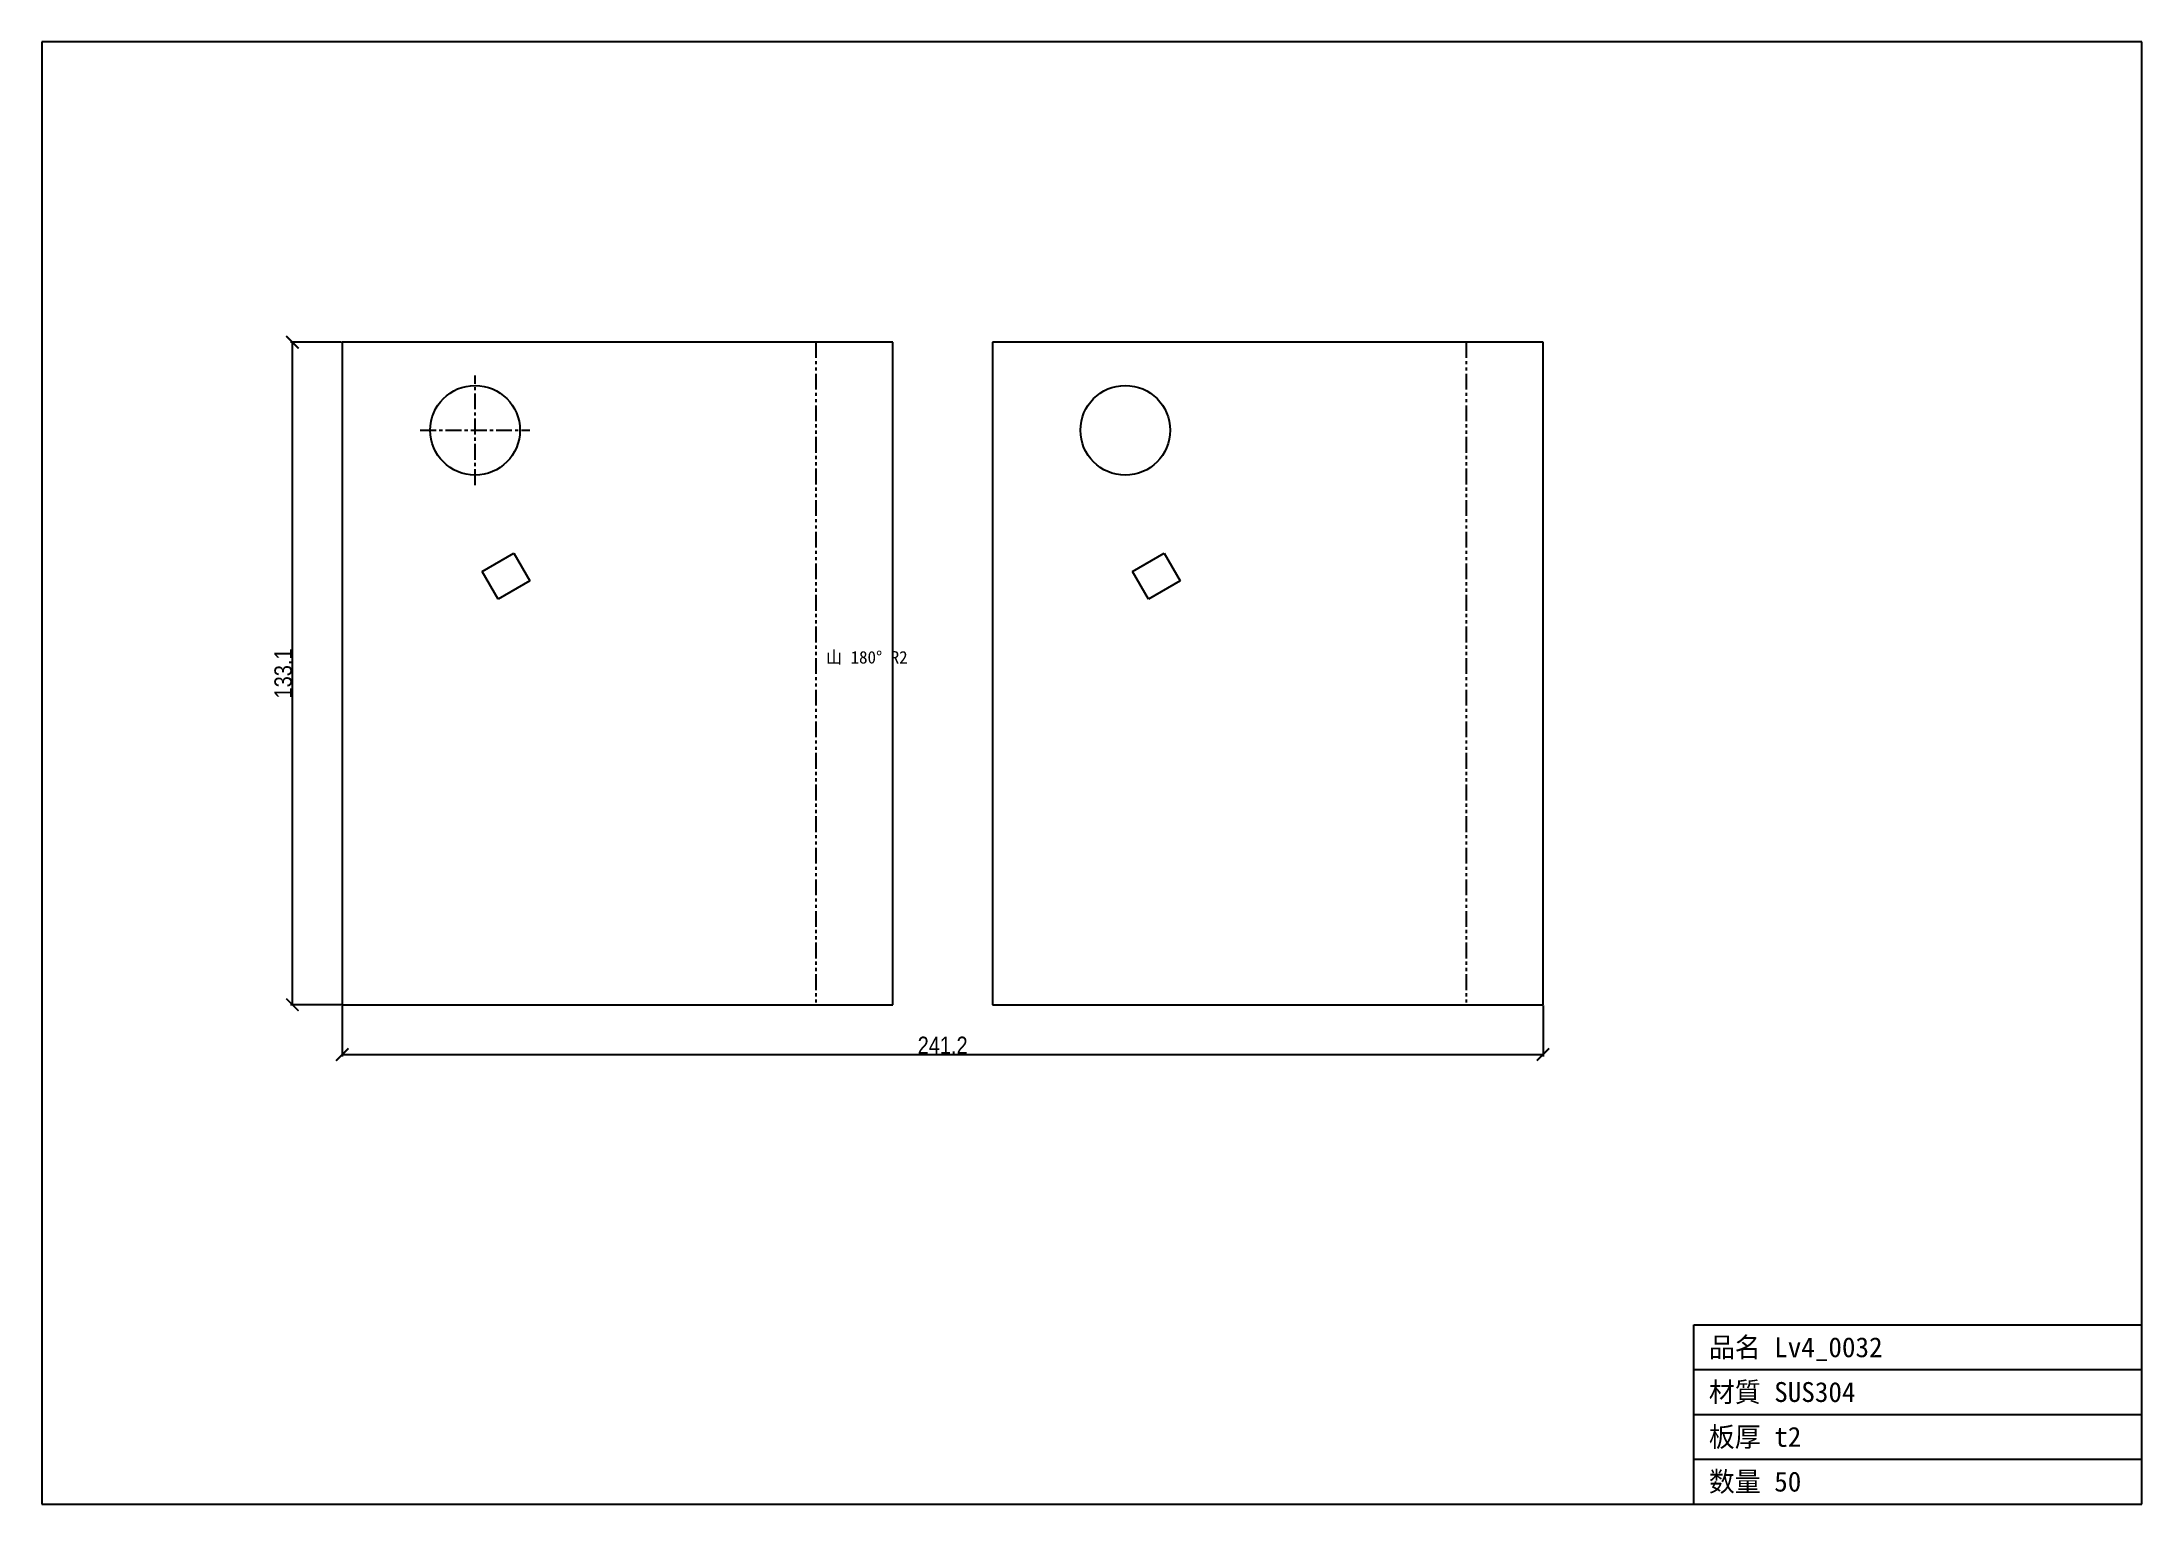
# Model space of a CAD drawing. Header units: millimetres. Extents: x -60 to 362, y -100 to 193.
import ezdxf

# ---------------------------------------------------------------- set-up
doc = ezdxf.new("R2010")
doc.units = ezdxf.units.MM
doc.linetypes.add('CENTER', pattern=[5.08, 3.175, -0.635, 0.635, -0.635])
doc.linetypes.add('PHANTOM', pattern=[6.35, 3.175, -0.635, 0.635, -0.635, 0.635, -0.635])
for name, color, linetype in [('中心線', 7, 'Continuous'), ('図枠', 7, 'Continuous'), ('外形', 7, 'Continuous'), ('寸法', 7, 'Continuous'), ('文字', 7, 'Continuous'), ('曲げ線', 7, 'Continuous')]:
    doc.layers.add(name, color=color, linetype=linetype)
doc.styles.add('OpenSansCondensed-Light', font='OpenSansCondensed-Light.ttf')
doc.dimstyles.new('EZDXF', dxfattribs={"dimtxt": 0.25, "dimasz": 0.175, "dimexe": 0.375, "dimexo": 0.125, "dimgap": 0.1, "dimtad": 1, "dimlfac": 100, "dimzin": 12, "dimdsep": 46, "dimtxsty": 'OpenSansCondensed-Light', "dimblk": 'ARCHTICK', "dimcen": 2.5, "dimazin": 3, "dimtfac": 0.5, "dimtmove": 2, "dimatfit": 3})

# ---------------------------------------------------------------- blocks, each defined once
blk = doc.blocks.new('_ARCHTICK')
at = {"color": 0, "linetype": 'BYBLOCK', "const_width": 0.15}
blk.add_lwpolyline([(-0.5, -0.5), (0.5, 0.5)], dxfattribs=at)

msp = doc.modelspace()

# ---------------------------------------------------------------- linework, layer by layer
at = {"layer": '中心線', "color": 1, "linetype": 'CENTER'}
for p, q in [((26.69, 104.43), (26.69, 126.44)), ((15.69, 115.43), (37.7, 115.43))]:
    msp.add_line(p, q, dxfattribs=at)
at = {"layer": '図枠'}
for p, q in [((361.54, 193.45), (-60.31, 193.45)), ((-60.31, 193.45), (-60.31, -100.31)), ((361.54, -100.31), (361.54, 193.45)), ((271.54, -100.31), (271.54, -64.31)), ((271.54, -64.31), (361.54, -64.31)), ((271.54, -73.31), (361.54, -73.31)), ((271.54, -82.31), (361.54, -82.31)), ((271.54, -91.31), (361.54, -91.31)), ((-60.31, -100.31), (361.54, -100.31))]:
    msp.add_line(p, q, dxfattribs=at)
at = {"layer": '外形'}
for p, q in [((0, 133.14), (0, 0)), ((110.62, 133.14), (0, 133.14)), ((110.62, 0), (110.62, 133.14)), ((130.62, 133.14), (130.62, 0)), ((241.23, 133.14), (130.62, 133.14)), ((241.23, 0), (241.23, 133.14)), ((28.12, 87.07), (34.48, 90.75)), ((34.48, 90.75), (37.7, 85.17)), ((158.73, 87.07), (165.1, 90.75)), ((165.1, 90.75), (168.32, 85.17)), ((31.34, 81.49), (28.12, 87.07)), ((37.7, 85.17), (31.34, 81.49)), ((161.95, 81.49), (158.73, 87.07)), ((168.32, 85.17), (161.95, 81.49)), ((0, 0), (110.62, 0)), ((130.62, 0), (241.23, 0))]:
    msp.add_line(p, q, dxfattribs=at)
for centre in [(26.69, 115.43), (157.31, 115.43)]:
    msp.add_circle(centre, 9.01, dxfattribs=at)
at = {"layer": '曲げ線', "color": 4, "linetype": 'PHANTOM'}
for p, q in [((95.17, 133.14), (95.17, 0)), ((225.79, 133.14), (225.79, 0))]:
    msp.add_line(p, q, dxfattribs=at)

# ---------------------------------------------------------------- texts
at = {"layer": '文字'}
for s, height, p in [('山 180° R2', 2.5, (97.17, 68.57)), ('品名 Lv4_0032', 4, (274.54, -70.81)), ('材質 SUS304', 4, (274.54, -79.81)), ('板厚 t2', 4, (274.54, -88.81)), ('数量 50', 4, (274.54, -97.81))]:
    msp.add_text(s, height=height, dxfattribs=at).set_placement(p)

# ---------------------------------------------------------------- dimensions: what is measured, and where the dimension line sits
at = {"layer": '寸法'}
msp.add_linear_dim(base=(-10, 0), p1=(0, 0), p2=(0, 133.14), angle=90, dimstyle='EZDXF', override={"dimtxt": 3.5, "dimasz": 2.5, "dimdec": 1, "dimlfac": 1}, dxfattribs=at).render()
msp.add_linear_dim(base=(0, -10), p1=(0, 0), p2=(241.23, 0), dimstyle='EZDXF', override={"dimtxt": 3.5, "dimasz": 2.5, "dimdec": 1, "dimlfac": 1}, dxfattribs=at).render()

doc.saveas('drawing.dxf')
